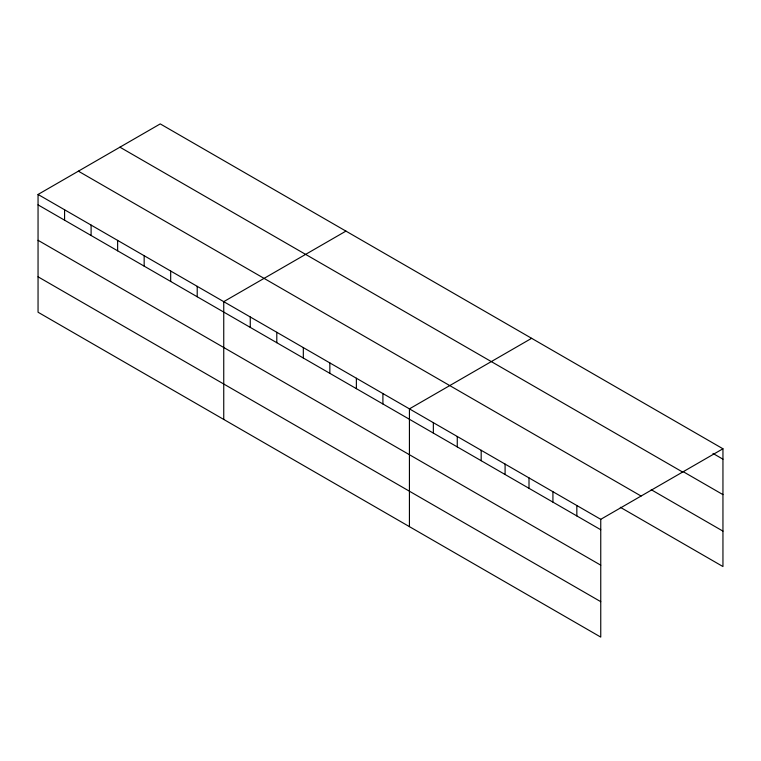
<?xml version="1.0" encoding="UTF-8"?>
<svg xmlns="http://www.w3.org/2000/svg" width="761" height="761" viewBox="0 0 761 761"><rect width="100%" height="100%" fill="white"/><g stroke="black" fill="none" stroke-linecap="round" stroke-linejoin="round"><path stroke-width="1.14" d="M38.05 194.455L600.752 519.325L600.752 637.1L38.05 312.229L38.05 194.455L160.248 123.9L722.95 448.771L722.95 566.545L620.32 507.292M345.941 231.106L223.744 301.66L223.744 419.435M531.635 338.312L409.428 408.866L409.428 526.641M600.752 519.325L722.95 448.771M712.981 453.442L722.95 459.187M683.093 471.611L722.95 494.621M119.924 147.177L682.627 472.048M651.207 489.703L722.95 531.121M78.373 171.168L641.076 496.039M38.05 204.871L600.752 529.742M38.05 240.295L600.752 565.176M38.05 276.804L600.752 601.675M576.838 505.513L576.838 515.939M552.924 491.711L552.924 502.127M529.009 477.898L529.009 488.324M505.095 464.096L505.095 474.512M481.18 450.284L481.18 460.709M457.266 436.481L457.266 446.897M433.351 422.669L433.351 433.095M382.907 393.551L382.907 403.967M356.376 378.236L356.376 388.652M329.846 362.921L329.846 373.337M303.325 347.606L303.325 358.022M276.795 332.291L276.795 342.707M250.264 316.976L250.264 327.392M197.213 286.345L197.213 296.761M170.683 271.03L170.683 281.446M144.162 255.715L144.162 266.131M117.632 240.4L117.632 250.816M91.101 225.085L91.101 235.501M64.58 209.77L64.58 220.186"/></g></svg>
